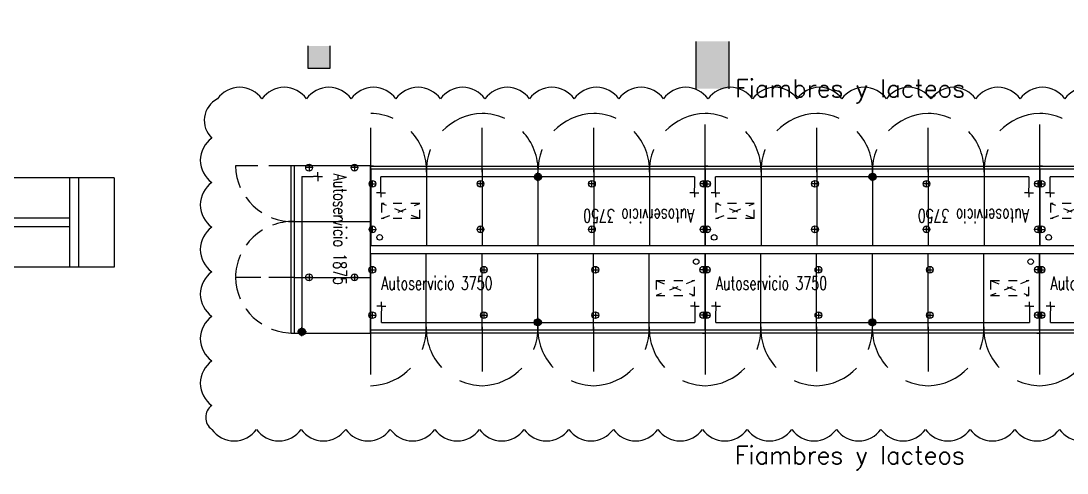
# Model space of a CAD drawing. Header units: metres. Extents: x 95 to 486, y 2972 to 3465.
# Drawn here: x 217.37 to 229.1, y 3385.03 to 3390.1 of the extents above; entities that cross this region are included whole.
import ezdxf

# ---------------------------------------------------------------- set-up
doc = ezdxf.new("R2010")
doc.units = ezdxf.units.M
doc.linetypes.add('DASHED2', pattern=[0.375, 0.25, -0.125])
doc.linetypes.add('TRATTEGGIATA2', pattern=[0.375, 0.25, -0.125])
for name, color, linetype in [('0_MUROS', 7, 'Continuous'), ('E-EXHIBIDORAS', 8, 'Continuous'), ('E-TXT', 7, 'Continuous'), ('E_GONDOLAS', 1, 'Continuous'), ('T_TEXTOS', 3, 'Continuous')]:
    doc.layers.add(name, color=color, linetype=linetype)
doc.styles.add('ROMANS', font='romans.shx', dxfattribs={"width": 0.8, "height": 0.15})

# ---------------------------------------------------------------- blocks, each defined once
blk = doc.blocks.new('COSTAN-REFERENCIA DE DESAGÜES')
at = {"layer": 'E-EXHIBIDORAS'}
blk.add_hatch(color=256, dxfattribs=at).paths.add_polyline_path([(40, 0, 1), (-40, 0, 1)])
blk.add_circle((0, 0), 40, dxfattribs=at)
blk = doc.blocks.new('COSTAN-CAM-COSTAN-CAM-COSTAN-CAM-COSTAN-CAM-COSTAN-CAM-COSTAN-CAM-COSTAN-CAM-COSTAN-CAM-COSTAN-CAM-COSTAN-CAM-COSTAN-CAM-COSTAN-CAM-COSTAN-CAM-COSTAN-CAM-COSTAN-CAM-COSTAN-CAM-LI_TL1_N_ECO 375')
at = {"layer": 'E-EXHIBIDORAS'}
for p, q in [((3750, 0), (0, 0)), ((0, 0), (0, -855)), ((625, -890), (625, 0)), ((1250, -855), (1250, 0)), ((1875, -890), (1875, 0)), ((2500, -855), (2500, 0)), ((3125, -890), (3125, 0)), ((3750, -855), (3750, 0)), ((-18, -180), (58, -180)), ((20, -142), (20, -218)), ((1232, -180), (1308, -180)), ((1270, -142), (1270, -218)), ((2482, -180), (2558, -180)), ((2520, -142), (2520, -218)), ((3768, -180), (3692, -180)), ((3730, -142), (3730, -218)), ((122, -590), (122, -540)), ((3635, -590), (3635, -540)), ((-18, -690), (58, -690)), ((20, -652), (20, -728)), ((122, -590), (72, -590)), ((122, -590), (122, -640)), ((122, -590), (172, -590)), ((122, -770), (122, -645)), ((1232, -690), (1308, -690)), ((1270, -652), (1270, -728)), ((2482, -690), (2558, -690)), ((2520, -652), (2520, -728)), ((3635, -590), (3585, -590)), ((3635, -590), (3635, -640)), ((3635, -590), (3685, -590)), ((3635, -645), (3635, -770)), ((3768, -690), (3692, -690)), ((3730, -652), (3730, -728)), ((122, -770), (3635, -770)), ((1925, -770), (1825, -770)), ((1875, -720), (1875, -820)), ((0, -855), (3750, -855)), ((3720, -890), (3750, -890))]:
    blk.add_line(p, q, dxfattribs=at)
at = {"layer": 'E-EXHIBIDORAS', "linetype": 'TRATTEGGIATA2'}
for p, q in [((3200, -300), (3630, -300)), ((3200, -300), (3630, -470)), ((3630, -300), (3200, -470)), ((3200, -300), (3200, -470)), ((3630, -470), (3630, -300)), ((3200, -470), (3630, -470))]:
    blk.add_line(p, q, dxfattribs=at)
at = {"layer": 'E-EXHIBIDORAS', "linetype": 'DASHED2', "ltscale": 2000}
for p, q in [((1250, -820), (1250, -1480)), ((2500, -820), (2500, -1480)), ((3750, -820), (3750, -1480)), ((0, -855), (0, -1480))]:
    blk.add_line(p, q, dxfattribs=at)
at = {"layer": 'E-EXHIBIDORAS', "linetype": 'ByBlock'}
blk.add_line((3750, -890), (0, -890), dxfattribs=at)
at = {"layer": 'E-EXHIBIDORAS'}
for centre, radius in [((3650, -90), 31), ((20, -180), 37.6), ((1270, -180), 37.6), ((2520, -180), 37.6), ((3730, -180), 37.6), ((20, -690), 37.6), ((1270, -690), 37.6), ((2520, -690), 37.6), ((3730, -690), 37.6)]:
    blk.add_circle(centre, radius, dxfattribs=at)
at = {"layer": 'E-EXHIBIDORAS', "linetype": 'DASHED2', "ltscale": 2000}
for centre, start, end in [((-17, -838), 271.5602, 1.5602), ((1267, -838), 178.4398, 268.4398), ((1233, -838), 271.5602, 1.5602), ((2517, -838), 178.4398, 268.4398), ((2483, -838), 271.5602, 1.5602), ((3767, -838), 178.4398, 268.4398)]:
    blk.add_arc(centre, 643, start, end, dxfattribs=at)
at = {"layer": 'E-EXHIBIDORAS'}
blk.add_blockref('COSTAN-REFERENCIA DE DESAGÜES', (1875, -770), dxfattribs=at)
at = {"layer": 'E-TXT', "insert": (120, -257), "char_height": 148, "attachment_point": 1}
blk.add_mtext_dynamic_manual_height_columns('{\\Fromans|c0;\\W0.7;Autoservicio 3750}', width=2631.13, gutter_width=1.38, heights=[0], dxfattribs=at)
blk = doc.blocks.new('ESQUINA')
at = {"layer": 'E-EXHIBIDORAS'}
for p, q in [((232.734, 3384.07), (230.859, 3384.07)), ((230.859, 3384.07), (230.859, 3383.215)), ((231.484, 3383.18), (231.484, 3384.07)), ((232.109, 3383.215), (232.109, 3384.07)), ((232.734, 3383.18), (232.734, 3384.07)), ((230.879, 3383.927), (230.879, 3383.852)), ((232.109, 3383.927), (232.109, 3383.852)), ((230.841, 3383.89), (230.916, 3383.89)), ((232.071, 3383.89), (232.146, 3383.89)), ((230.98, 3383.48), (230.93, 3383.48)), ((230.98, 3383.48), (230.98, 3383.53)), ((230.98, 3383.48), (230.98, 3383.43)), ((230.98, 3383.48), (231.03, 3383.48)), ((230.841, 3383.38), (230.916, 3383.38)), ((230.879, 3383.417), (230.879, 3383.342)), ((230.98, 3383.3), (230.98, 3383.425)), ((232.071, 3383.38), (232.146, 3383.38)), ((232.109, 3383.417), (232.109, 3383.342)), ((232.719, 3383.35), (232.719, 3383.25)), ((230.859, 3383.215), (232.734, 3383.215)), ((230.859, 3383.215), (230.859, 3383.18)), ((230.98, 3383.3), (232.734, 3383.3)), ((232.769, 3383.3), (232.669, 3383.3)), ((232.734, 3383.18), (230.859, 3383.18))]:
    blk.add_line(p, q, dxfattribs=at)
at = {"layer": 'E-EXHIBIDORAS', "linetype": 'DASHED2'}
for p, q in [((232.109, 3383.215), (232.109, 3382.555)), ((230.859, 3383.18), (230.859, 3382.555)), ((232.109, 3383.18), (232.109, 3382.555))]:
    blk.add_line(p, q, dxfattribs=at)
at = {"layer": 'E-EXHIBIDORAS'}
for centre in [(230.879, 3383.89), (232.109, 3383.89), (230.879, 3383.38), (232.109, 3383.38)]:
    blk.add_circle(centre, 0.0376, dxfattribs=at)
at = {"layer": 'E-EXHIBIDORAS', "linetype": 'DASHED2'}
for centre, start, end in [((230.841, 3383.197), 271.5602, 1.5602), ((232.126, 3383.197), 178.4398, 268.4398), ((232.091, 3383.197), 271.5602, 1.5602)]:
    blk.add_arc(centre, 0.643, start, end, dxfattribs=at)
at = {"layer": 'E-EXHIBIDORAS', "xscale": 0.001, "yscale": 0.001, "zscale": 0.001}
blk.add_blockref('COSTAN-REFERENCIA DE DESAGÜES', (232.719, 3383.3), dxfattribs=at)
at = {"layer": 'E-TXT', "insert": (230.948, 3383.801), "char_height": 0.148, "attachment_point": 1}
blk.add_mtext_dynamic_manual_height_columns('{\\Fromans|c0;\\W0.7;Autoservicio 1875}', width=2517.26704, gutter_width=1.383, heights=[0], dxfattribs=at)

msp = doc.modelspace()

# ---------------------------------------------------------------- hatches: boundary and pattern name
at = {"layer": '0_MUROS'}
h = msp.add_hatch(color=256, dxfattribs=at)
h.paths.add_polyline_path([(220.8386, 3394.8345), (220.5886, 3394.8345), (220.5886, 3394.5845), (220.8386, 3394.5845)])
h.paths.add_polyline_path([(230.7786, 3389.8595), (230.4586, 3389.8595), (230.4586, 3389.5395), (230.7786, 3389.5395)])
h.paths.add_polyline_path([(220.8386, 3389.8245), (220.5886, 3389.8245), (220.5886, 3389.5745), (220.8386, 3389.5745)])
h.paths.add_polyline_path([(220.8386, 3384.8045), (220.5886, 3384.8045), (220.5886, 3384.5545), (220.8386, 3384.5545)])
h = msp.add_hatch(color=256, dxfattribs=at)
h.paths.add_polyline_path([(225.3086, 3389.8745), (224.9386, 3389.8745), (224.9386, 3389.3445), (225.3086, 3389.3445)])
h.paths.add_polyline_path([(224.9386, 3384.6345), (224.9386, 3384.3019), (225.2742, 3384.3019), (225.2742, 3384.6345)])
h.paths.add_polyline_path([(225.2742, 3384.7345), (225.2742, 3384.8545), (224.9386, 3384.8545), (224.9386, 3384.7345)])
h.paths.add_polyline_path([(225.3086, 3384.6345), (225.2742, 3384.6345), (225.2742, 3384.3019), (225.3086, 3384.3019)])
h.paths.add_polyline_path([(225.2742, 3384.7345), (225.3086, 3384.7345), (225.3086, 3384.8545), (225.2742, 3384.8545)])
h.paths.add_polyline_path([(224.9386, 3380.0245), (224.9386, 3379.4945), (225.3086, 3379.4945), (225.3086, 3380.0245)])
h.paths.add_polyline_path([(225.3086, 3384.6345), (225.3086, 3384.7345), (224.9386, 3384.7345), (224.9386, 3384.6345)])
h.paths.add_polyline_path([(223.4704, 3377.3262), (226.299, 3377.3262), (226.299, 3377.7262), (223.4704, 3377.7262)], flags=9)

# ---------------------------------------------------------------- linework, layer by layer
msp.add_lwpolyline([(229.5751, 3389.2304, 0.5205671), (229.0751, 3389.2304, 0.5205671), (228.5751, 3389.2304, 0.5205671), (228.0751, 3389.2304, 0.5205671), (227.5751, 3389.2304, 0.5205671), (227.0751, 3389.2304, 0.5205671), (226.5751, 3389.2304, 0.5205671), (226.0751, 3389.2304, 0.5205671), (225.5751, 3389.2304, 0.5205671), (225.0751, 3389.2304, 0.5205671), (224.5751, 3389.2304, 0.5205671), (224.0751, 3389.2304, 0.5205671), (223.5751, 3389.2304, 0.5205671), (223.0751, 3389.2304, 0.5205671), (222.5751, 3389.2304, 0.5205671), (222.0751, 3389.2304, 0.5205671), (221.5751, 3389.2304, 0.5205671), (221.0751, 3389.2304, 0.5205671), (220.5751, 3389.2304, 0.5205671), (220.0751, 3389.2304, 0.5205671), (219.5751, 3389.2304, 0.5205671), (219.5137, 3388.7918, 0.5205671), (219.5137, 3388.2918, 0.5205671), (219.5137, 3387.7918, 0.5205671), (219.5137, 3387.2918, 0.5205671), (219.5137, 3386.7918, 0.5205671), (219.5137, 3386.2918, 0.5205671), (219.5137, 3385.7918, 0.5205671), (219.5137, 3385.5245, 0.5205671), (220.0137, 3385.5245, 0.5205671), (220.5137, 3385.5245, 0.5205671), (221.0137, 3385.5245, 0.5205671), (221.5137, 3385.5245, 0.5205671), (222.0137, 3385.5245, 0.5205671), (222.5137, 3385.5245, 0.5205671), (223.0137, 3385.5245, 0.5205671), (223.5137, 3385.5245, 0.5205671), (224.0137, 3385.5245, 0.5205671), (224.5137, 3385.5245, 0.5205671), (225.0137, 3385.5245, 0.5205671), (225.5137, 3385.5245, 0.5205671), (226.0137, 3385.5245, 0.5205671), (226.5137, 3385.5245, 0.5205671), (227.0137, 3385.5245, 0.5205671), (227.5137, 3385.5245, 0.5205671), (228.0137, 3385.5245, 0.5205671), (228.5137, 3385.5245, 0.5205671), (229.0137, 3385.5245, 0.5205671), (229.5137, 3385.5245, 0.5205671)], format="xyb")
for p, q in [((220.5886, 3389.8245), (220.5886, 3389.5745)), ((220.8386, 3389.5745), (220.8386, 3389.8245)), ((224.9386, 3389.8745), (224.9386, 3389.3445)), ((225.3086, 3389.8745), (225.3086, 3389.3445)), ((220.5886, 3389.5745), (220.8386, 3389.5745))]:
    msp.add_line(p, q, dxfattribs=at)
at = {"layer": 'E_GONDOLAS'}
for p, q in [((218.4186, 3388.3445), (206.6186, 3388.3445)), ((218.4186, 3388.3445), (218.4186, 3387.3445)), ((218.4186, 3387.3445), (206.6186, 3387.3445))]:
    msp.add_line(p, q, dxfattribs=at)
at = {"layer": 'E_GONDOLAS', "color": 3}
for p, q in [((217.9186, 3388.3445), (217.9186, 3387.3445)), ((218.0186, 3388.3445), (218.0186, 3387.3445)), ((217.9186, 3387.8945), (207.1186, 3387.8945)), ((217.9186, 3387.7945), (207.1186, 3387.7945))]:
    msp.add_line(p, q, dxfattribs=at)

# ---------------------------------------------------------------- block references
at = {"rotation": 270}
msp.add_blockref('ESQUINA', (-3162.7775, 3619.3384), dxfattribs=at)
at = {"layer": 'E-EXHIBIDORAS', "xscale": 0.001, "yscale": 0.001, "zscale": 0.001, "rotation": 180}
for p in [(225.0442, 3387.5875), (228.7942, 3387.5875), (232.5442, 3387.5875)]:
    msp.add_blockref('COSTAN-CAM-COSTAN-CAM-COSTAN-CAM-COSTAN-CAM-COSTAN-CAM-COSTAN-CAM-COSTAN-CAM-COSTAN-CAM-COSTAN-CAM-COSTAN-CAM-COSTAN-CAM-COSTAN-CAM-COSTAN-CAM-COSTAN-CAM-COSTAN-CAM-COSTAN-CAM-LI_TL1_N_ECO 375', p, dxfattribs=at)
at = {"layer": 'E-EXHIBIDORAS', "xscale": 0.001, "yscale": 0.001, "zscale": 0.001}
for p in [(221.2921, 3387.4947), (225.0421, 3387.4947), (228.7921, 3387.4947)]:
    msp.add_blockref('COSTAN-CAM-COSTAN-CAM-COSTAN-CAM-COSTAN-CAM-COSTAN-CAM-COSTAN-CAM-COSTAN-CAM-COSTAN-CAM-COSTAN-CAM-COSTAN-CAM-COSTAN-CAM-COSTAN-CAM-COSTAN-CAM-COSTAN-CAM-COSTAN-CAM-COSTAN-CAM-LI_TL1_N_ECO 375', p, dxfattribs=at)

# ---------------------------------------------------------------- texts
at = {"layer": 'T_TEXTOS', "style": 'ROMANS'}
for p in [(225.3769, 3389.2489), (225.3748, 3385.1353)]:
    msp.add_text('Fiambres y lacteos', height=0.2, dxfattribs=at).set_placement(p)

doc.saveas('drawing.dxf')
